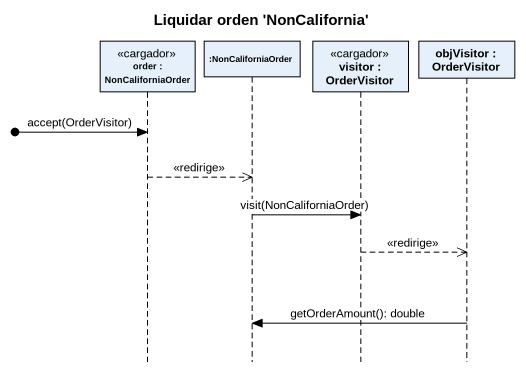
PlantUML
@startuml
title Liquidar orden 'NonCalifornia'
hide footbox
participant "order : NonCaliforniaOrder" as order <<cargador>>
participant ":NonCaliforniaOrder" as NonCaliforniaOrder
participant "visitor : OrderVisitor" as visitor <<cargador>>
participant "objVisitor : OrderVisitor" as objVisitor

[o-> order : accept(OrderVisitor)
order -->> NonCaliforniaOrder : <<redirige>>
NonCaliforniaOrder -> visitor : visit(NonCaliforniaOrder)
visitor -->> objVisitor : <<redirige>>
objVisitor -> NonCaliforniaOrder : getOrderAmount(): double
@enduml
